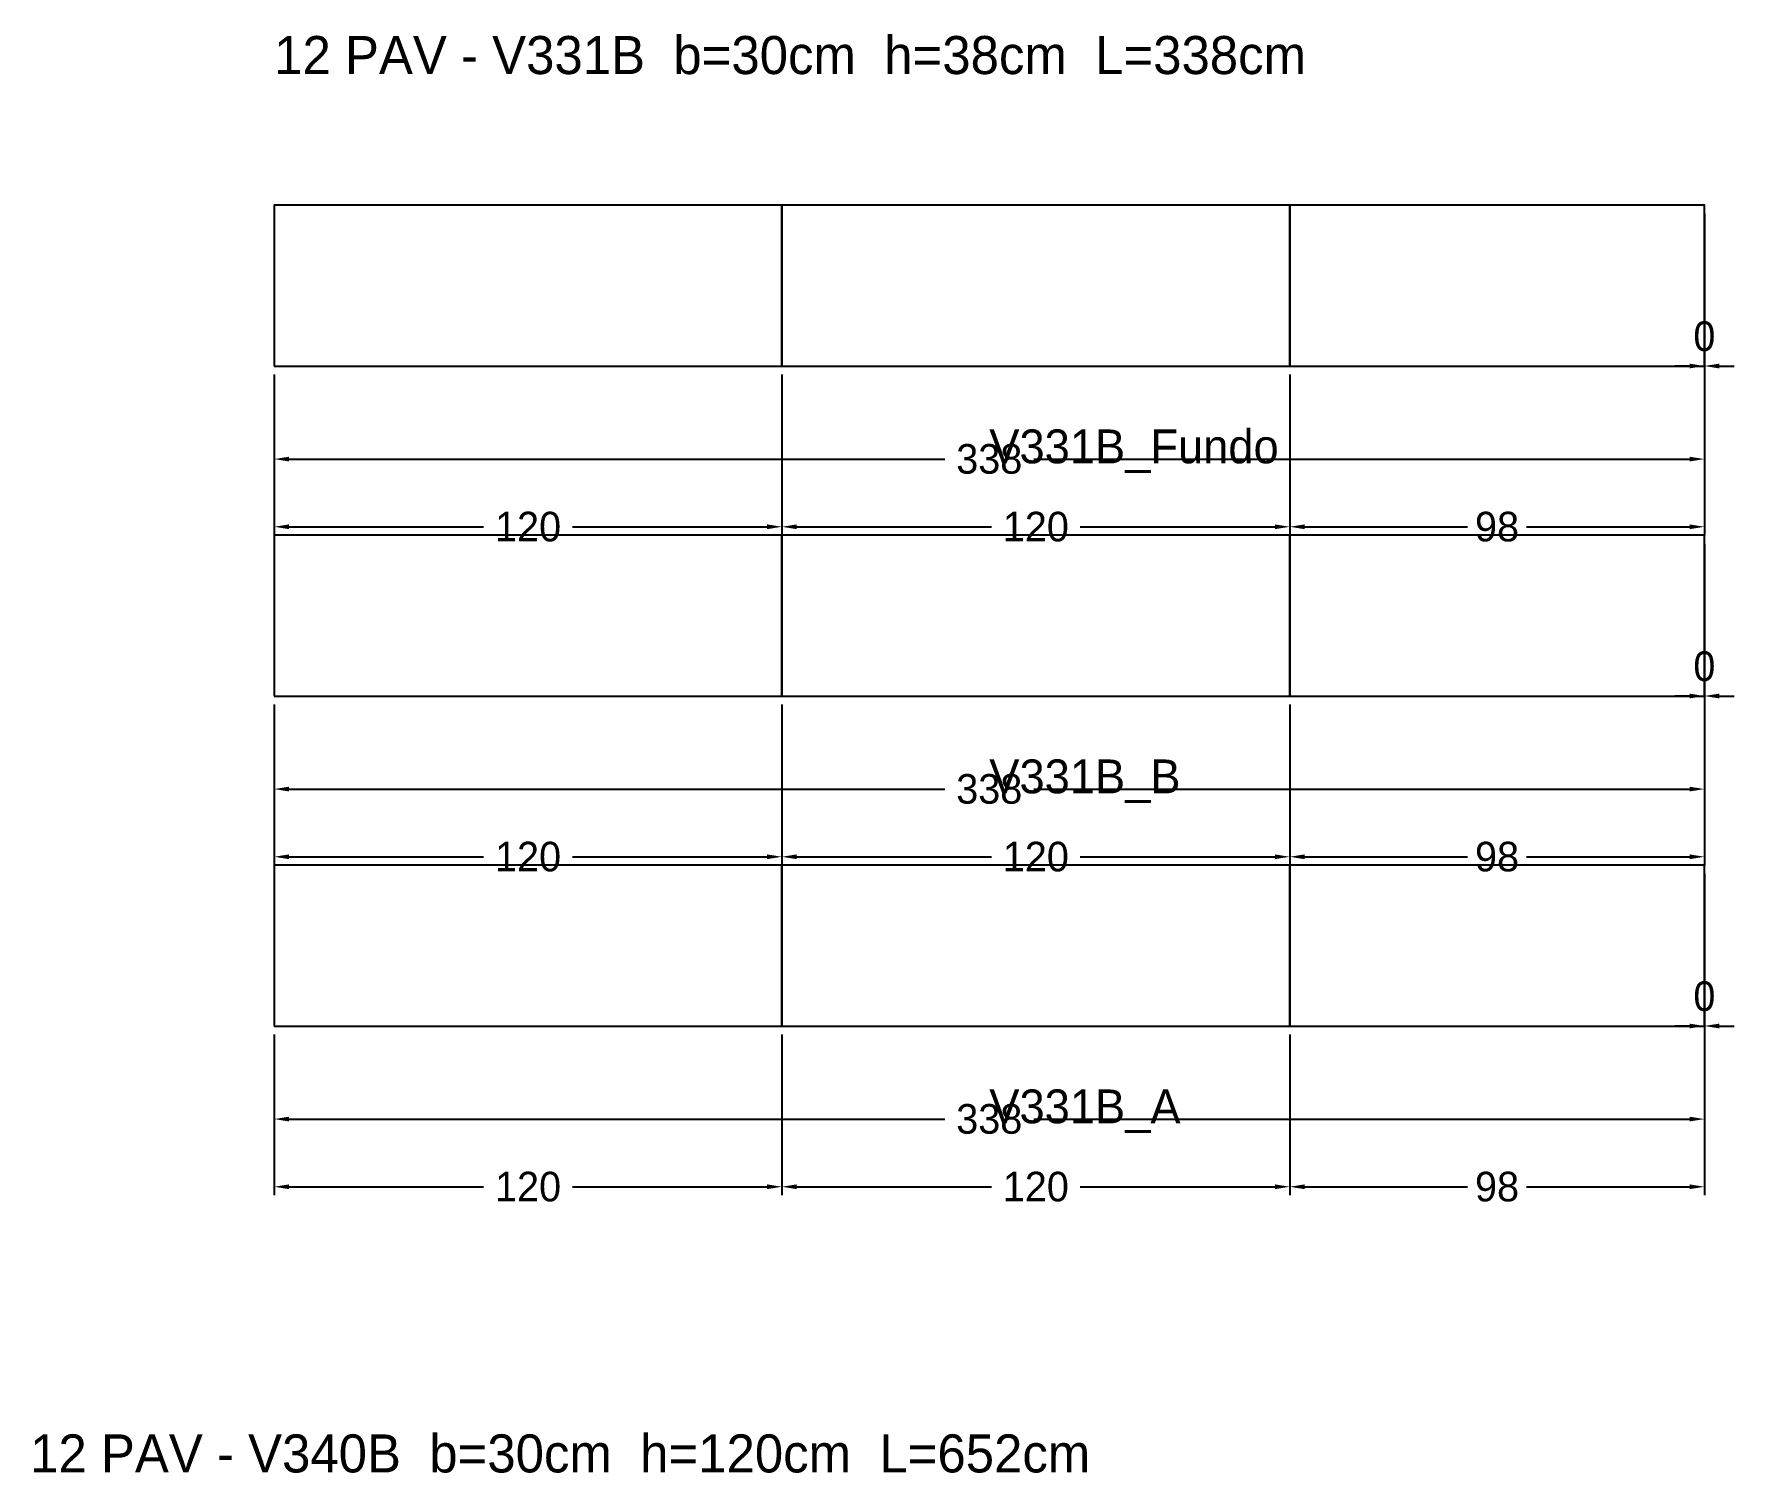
# Model space of a CAD drawing. Header units: metres. Extents: x 180 to 6304, y -11808 to -336.
# Drawn here: x 932.5 to 1334.3, y -2874.2 to -2534 of the extents above; entities that cross this region are included whole.
import ezdxf

# ---------------------------------------------------------------- set-up
doc = ezdxf.new("R2010")
doc.units = ezdxf.units.M
doc.layers.add('COTA', color=3, linetype='Continuous')
doc.dimstyles.new('COTA_VIG', dxfattribs={"dimtxt": 7, "dimasz": 3.5, "dimexe": 2, "dimexo": 2, "dimgap": 1.5, "dimtad": 1, "dimdec": 1, "dimcen": 2.5, "dimclrd": 3, "dimclre": 3, "dimclrt": 3, "dimazin": 3, "dimtfac": 1, "dimtmove": 0, "dimatfit": 3})

# ---------------------------------------------------------------- blocks, each defined once
blk = doc.blocks.new('_CLOSEDFILLED')
at = {"color": 0, "linetype": 'BYBLOCK'}
blk.add_solid([(-1, 0.16), (0, 0), (-1, -0.16)], dxfattribs=at)
blk = doc.blocks.new('*D460')
at = {"color": 3}
for p, q in [((989.28, -2770.5), (989.28, -2792.5)), ((1327.28, -2770.5), (1327.28, -2792.5)), ((992.78, -2790.5), (1147.78, -2790.5)), ((1168.78, -2790.5), (1323.78, -2790.5))]:
    blk.add_line(p, q, dxfattribs=at)
at = {"layer": 'Defpoints'}
for p in [(989.28, -2768.5), (1327.28, -2768.5), (989.28, -2790.5)]:
    blk.add_point(p, dxfattribs=at)
at = {"layer": 'COTA', "color": 3, "xscale": 3.5, "yscale": 3.5, "rotation": 180}
blk.add_blockref('_CLOSEDFILLED', (989.28, -2790.5), dxfattribs=at)
at = {"layer": 'COTA', "color": 3, "xscale": 3.5, "yscale": 3.5}
blk.add_blockref('_CLOSEDFILLED', (1327.28, -2790.5), dxfattribs=at)
at = {"layer": 'COTA', "color": 3, "insert": (1158.28, -2790.5), "char_height": 7, "attachment_point": 5}
blk.add_mtext('338', dxfattribs=at)
blk = doc.blocks.new('*D461')
at = {"color": 3}
for p, q in [((989.28, -2770.5), (989.28, -2808.5)), ((1109.28, -2770.5), (1109.28, -2808.5)), ((992.78, -2806.5), (1038.78, -2806.5)), ((1059.78, -2806.5), (1105.78, -2806.5))]:
    blk.add_line(p, q, dxfattribs=at)
at = {"layer": 'Defpoints'}
for p in [(989.28, -2768.5), (1109.28, -2768.5), (989.28, -2806.5)]:
    blk.add_point(p, dxfattribs=at)
at = {"layer": 'COTA', "color": 3, "xscale": 3.5, "yscale": 3.5, "rotation": 180}
blk.add_blockref('_CLOSEDFILLED', (989.28, -2806.5), dxfattribs=at)
at = {"layer": 'COTA', "color": 3, "xscale": 3.5, "yscale": 3.5}
blk.add_blockref('_CLOSEDFILLED', (1109.28, -2806.5), dxfattribs=at)
at = {"layer": 'COTA', "color": 3, "insert": (1049.28, -2806.5), "char_height": 7, "attachment_point": 5}
blk.add_mtext('120', dxfattribs=at)
blk = doc.blocks.new('*D462')
at = {"color": 3}
for p, q in [((1109.28, -2770.5), (1109.28, -2808.5)), ((1229.28, -2770.5), (1229.28, -2808.5)), ((1112.78, -2806.5), (1158.78, -2806.5)), ((1179.78, -2806.5), (1225.78, -2806.5))]:
    blk.add_line(p, q, dxfattribs=at)
at = {"layer": 'Defpoints'}
for p in [(1109.28, -2768.5), (1229.28, -2768.5), (1109.28, -2806.5)]:
    blk.add_point(p, dxfattribs=at)
at = {"layer": 'COTA', "color": 3, "xscale": 3.5, "yscale": 3.5, "rotation": 180}
blk.add_blockref('_CLOSEDFILLED', (1109.28, -2806.5), dxfattribs=at)
at = {"layer": 'COTA', "color": 3, "xscale": 3.5, "yscale": 3.5}
blk.add_blockref('_CLOSEDFILLED', (1229.28, -2806.5), dxfattribs=at)
at = {"layer": 'COTA', "color": 3, "insert": (1169.28, -2806.5), "char_height": 7, "attachment_point": 5}
blk.add_mtext('120', dxfattribs=at)
blk = doc.blocks.new('*D463')
at = {"color": 3}
for p, q in [((1229.28, -2770.5), (1229.28, -2808.5)), ((1327.28, -2770.5), (1327.28, -2808.5)), ((1232.78, -2806.5), (1271.28, -2806.5)), ((1285.28, -2806.5), (1323.78, -2806.5))]:
    blk.add_line(p, q, dxfattribs=at)
at = {"layer": 'Defpoints'}
for p in [(1229.28, -2768.5), (1327.28, -2768.5), (1229.28, -2806.5)]:
    blk.add_point(p, dxfattribs=at)
at = {"layer": 'COTA', "color": 3, "xscale": 3.5, "yscale": 3.5, "rotation": 180}
blk.add_blockref('_CLOSEDFILLED', (1229.28, -2806.5), dxfattribs=at)
at = {"layer": 'COTA', "color": 3, "xscale": 3.5, "yscale": 3.5}
blk.add_blockref('_CLOSEDFILLED', (1327.28, -2806.5), dxfattribs=at)
at = {"layer": 'COTA', "color": 3, "insert": (1278.28, -2806.5), "char_height": 7, "attachment_point": 5}
blk.add_mtext('98', dxfattribs=at)
blk = doc.blocks.new('*D465')
at = {"color": 3}
for p, q in [((989.28, -2692.5), (989.28, -2714.5)), ((1327.28, -2692.5), (1327.28, -2714.5)), ((992.78, -2712.5), (1147.78, -2712.5)), ((1168.78, -2712.5), (1323.78, -2712.5))]:
    blk.add_line(p, q, dxfattribs=at)
at = {"layer": 'Defpoints'}
for p in [(989.28, -2690.5), (1327.28, -2690.5), (989.28, -2712.5)]:
    blk.add_point(p, dxfattribs=at)
at = {"layer": 'COTA', "color": 3, "xscale": 3.5, "yscale": 3.5, "rotation": 180}
blk.add_blockref('_CLOSEDFILLED', (989.28, -2712.5), dxfattribs=at)
at = {"layer": 'COTA', "color": 3, "xscale": 3.5, "yscale": 3.5}
blk.add_blockref('_CLOSEDFILLED', (1327.28, -2712.5), dxfattribs=at)
at = {"layer": 'COTA', "color": 3, "insert": (1158.28, -2712.5), "char_height": 7, "attachment_point": 5}
blk.add_mtext('338', dxfattribs=at)
blk = doc.blocks.new('*D466')
at = {"color": 3}
for p, q in [((989.28, -2692.5), (989.28, -2730.5)), ((1109.28, -2692.5), (1109.28, -2730.5)), ((992.78, -2728.5), (1038.78, -2728.5)), ((1059.78, -2728.5), (1105.78, -2728.5))]:
    blk.add_line(p, q, dxfattribs=at)
at = {"layer": 'Defpoints'}
for p in [(989.28, -2690.5), (1109.28, -2690.5), (989.28, -2728.5)]:
    blk.add_point(p, dxfattribs=at)
at = {"layer": 'COTA', "color": 3, "xscale": 3.5, "yscale": 3.5, "rotation": 180}
blk.add_blockref('_CLOSEDFILLED', (989.28, -2728.5), dxfattribs=at)
at = {"layer": 'COTA', "color": 3, "xscale": 3.5, "yscale": 3.5}
blk.add_blockref('_CLOSEDFILLED', (1109.28, -2728.5), dxfattribs=at)
at = {"layer": 'COTA', "color": 3, "insert": (1049.28, -2728.5), "char_height": 7, "attachment_point": 5}
blk.add_mtext('120', dxfattribs=at)
blk = doc.blocks.new('*D467')
at = {"color": 3}
for p, q in [((1109.28, -2692.5), (1109.28, -2730.5)), ((1229.28, -2692.5), (1229.28, -2730.5)), ((1112.78, -2728.5), (1158.78, -2728.5)), ((1179.78, -2728.5), (1225.78, -2728.5))]:
    blk.add_line(p, q, dxfattribs=at)
at = {"layer": 'Defpoints'}
for p in [(1109.28, -2690.5), (1229.28, -2690.5), (1109.28, -2728.5)]:
    blk.add_point(p, dxfattribs=at)
at = {"layer": 'COTA', "color": 3, "xscale": 3.5, "yscale": 3.5, "rotation": 180}
blk.add_blockref('_CLOSEDFILLED', (1109.28, -2728.5), dxfattribs=at)
at = {"layer": 'COTA', "color": 3, "xscale": 3.5, "yscale": 3.5}
blk.add_blockref('_CLOSEDFILLED', (1229.28, -2728.5), dxfattribs=at)
at = {"layer": 'COTA', "color": 3, "insert": (1169.28, -2728.5), "char_height": 7, "attachment_point": 5}
blk.add_mtext('120', dxfattribs=at)
blk = doc.blocks.new('*D468')
at = {"color": 3}
for p, q in [((1229.28, -2692.5), (1229.28, -2730.5)), ((1327.28, -2692.5), (1327.28, -2730.5)), ((1232.78, -2728.5), (1271.28, -2728.5)), ((1285.28, -2728.5), (1323.78, -2728.5))]:
    blk.add_line(p, q, dxfattribs=at)
at = {"layer": 'Defpoints'}
for p in [(1229.28, -2690.5), (1327.28, -2690.5), (1229.28, -2728.5)]:
    blk.add_point(p, dxfattribs=at)
at = {"layer": 'COTA', "color": 3, "xscale": 3.5, "yscale": 3.5, "rotation": 180}
blk.add_blockref('_CLOSEDFILLED', (1229.28, -2728.5), dxfattribs=at)
at = {"layer": 'COTA', "color": 3, "xscale": 3.5, "yscale": 3.5}
blk.add_blockref('_CLOSEDFILLED', (1327.28, -2728.5), dxfattribs=at)
at = {"layer": 'COTA', "color": 3, "insert": (1278.28, -2728.5), "char_height": 7, "attachment_point": 5}
blk.add_mtext('98', dxfattribs=at)
blk = doc.blocks.new('*D470')
at = {"color": 3}
for p, q in [((989.28, -2614.5), (989.28, -2636.5)), ((1327.28, -2614.5), (1327.28, -2636.5)), ((992.78, -2634.5), (1147.78, -2634.5)), ((1168.78, -2634.5), (1323.78, -2634.5))]:
    blk.add_line(p, q, dxfattribs=at)
at = {"layer": 'Defpoints'}
for p in [(989.28, -2612.5), (1327.28, -2612.5), (989.28, -2634.5)]:
    blk.add_point(p, dxfattribs=at)
at = {"layer": 'COTA', "color": 3, "xscale": 3.5, "yscale": 3.5, "rotation": 180}
blk.add_blockref('_CLOSEDFILLED', (989.28, -2634.5), dxfattribs=at)
at = {"layer": 'COTA', "color": 3, "xscale": 3.5, "yscale": 3.5}
blk.add_blockref('_CLOSEDFILLED', (1327.28, -2634.5), dxfattribs=at)
at = {"layer": 'COTA', "color": 3, "insert": (1158.28, -2634.5), "char_height": 7, "attachment_point": 5}
blk.add_mtext('338', dxfattribs=at)
blk = doc.blocks.new('*D471')
at = {"color": 3}
for p, q in [((989.28, -2614.5), (989.28, -2652.5)), ((1109.28, -2614.5), (1109.28, -2652.5)), ((992.78, -2650.5), (1038.78, -2650.5)), ((1059.78, -2650.5), (1105.78, -2650.5))]:
    blk.add_line(p, q, dxfattribs=at)
at = {"layer": 'Defpoints'}
for p in [(989.28, -2612.5), (1109.28, -2612.5), (989.28, -2650.5)]:
    blk.add_point(p, dxfattribs=at)
at = {"layer": 'COTA', "color": 3, "xscale": 3.5, "yscale": 3.5, "rotation": 180}
blk.add_blockref('_CLOSEDFILLED', (989.28, -2650.5), dxfattribs=at)
at = {"layer": 'COTA', "color": 3, "xscale": 3.5, "yscale": 3.5}
blk.add_blockref('_CLOSEDFILLED', (1109.28, -2650.5), dxfattribs=at)
at = {"layer": 'COTA', "color": 3, "insert": (1049.28, -2650.5), "char_height": 7, "attachment_point": 5}
blk.add_mtext('120', dxfattribs=at)
blk = doc.blocks.new('*D472')
at = {"color": 3}
for p, q in [((1109.28, -2614.5), (1109.28, -2652.5)), ((1229.28, -2614.5), (1229.28, -2652.5)), ((1112.78, -2650.5), (1158.78, -2650.5)), ((1179.78, -2650.5), (1225.78, -2650.5))]:
    blk.add_line(p, q, dxfattribs=at)
at = {"layer": 'Defpoints'}
for p in [(1109.28, -2612.5), (1229.28, -2612.5), (1109.28, -2650.5)]:
    blk.add_point(p, dxfattribs=at)
at = {"layer": 'COTA', "color": 3, "xscale": 3.5, "yscale": 3.5, "rotation": 180}
blk.add_blockref('_CLOSEDFILLED', (1109.28, -2650.5), dxfattribs=at)
at = {"layer": 'COTA', "color": 3, "xscale": 3.5, "yscale": 3.5}
blk.add_blockref('_CLOSEDFILLED', (1229.28, -2650.5), dxfattribs=at)
at = {"layer": 'COTA', "color": 3, "insert": (1169.28, -2650.5), "char_height": 7, "attachment_point": 5}
blk.add_mtext('120', dxfattribs=at)
blk = doc.blocks.new('*D473')
at = {"color": 3}
for p, q in [((1229.28, -2614.5), (1229.28, -2652.5)), ((1327.28, -2614.5), (1327.28, -2652.5)), ((1232.78, -2650.5), (1271.28, -2650.5)), ((1285.28, -2650.5), (1323.78, -2650.5))]:
    blk.add_line(p, q, dxfattribs=at)
at = {"layer": 'Defpoints'}
for p in [(1229.28, -2612.5), (1327.28, -2612.5), (1229.28, -2650.5)]:
    blk.add_point(p, dxfattribs=at)
at = {"layer": 'COTA', "color": 3, "xscale": 3.5, "yscale": 3.5, "rotation": 180}
blk.add_blockref('_CLOSEDFILLED', (1229.28, -2650.5), dxfattribs=at)
at = {"layer": 'COTA', "color": 3, "xscale": 3.5, "yscale": 3.5}
blk.add_blockref('_CLOSEDFILLED', (1327.28, -2650.5), dxfattribs=at)
at = {"layer": 'COTA', "color": 3, "insert": (1278.28, -2650.5), "char_height": 7, "attachment_point": 5}
blk.add_mtext('98', dxfattribs=at)

msp = doc.modelspace()

# ---------------------------------------------------------------- linework, layer by layer
at = {"layer": 'Paineis'}
for points in [[(989.28, -2612.5), (1109.28, -2612.5), (1109.28, -2574.5), (989.28, -2574.5)], [(1109.28, -2612.5), (1229.28, -2612.5), (1229.28, -2574.5), (1109.28, -2574.5)], [(1229.28, -2612.5), (1327.28, -2612.5), (1327.28, -2574.5), (1229.28, -2574.5)], [(989.28, -2690.5), (1109.28, -2690.5), (1109.28, -2652.5), (989.28, -2652.5)], [(1109.28, -2690.5), (1229.28, -2690.5), (1229.28, -2652.5), (1109.28, -2652.5)], [(1229.28, -2690.5), (1327.28, -2690.5), (1327.28, -2652.5), (1229.28, -2652.5)], [(989.28, -2768.5), (1109.28, -2768.5), (1109.28, -2730.5), (989.28, -2730.5)], [(1109.28, -2768.5), (1229.28, -2768.5), (1229.28, -2730.5), (1109.28, -2730.5)], [(1229.28, -2768.5), (1327.28, -2768.5), (1327.28, -2730.5), (1229.28, -2730.5)]]:
    msp.add_lwpolyline(points, close=True, dxfattribs=at)

# ---------------------------------------------------------------- texts
at = {"layer": 'NOMENCLATURA', "char_height": 9, "attachment_point": 1}
for s, insert in [('12 PAV - V331B  b=30cm  h=38cm  L=338cm', (989.28, -2534.5)), ('12 PAV - V340B  b=30cm  h=120cm  L=652cm', (931.6, -2865.03))]:
    msp.add_mtext(s, dxfattribs=dict(at, insert=insert))
at = {"layer": 'Texto Secao', "char_height": 8, "attachment_point": 1}
for s, insert in [('V331B_Fundo', (1158.28, -2627.5)), ('V331B_B', (1158.28, -2705.5)), ('V331B_A', (1158.28, -2783.5))]:
    msp.add_mtext(s, dxfattribs=dict(at, insert=insert))

# ---------------------------------------------------------------- dimensions: what is measured, and where the dimension line sits
at = {"layer": 'COTA'}
for base, p1, p2 in [((1327.28, -2612.5), (1327.28, -2612.5), (1327.28, -2574.5)), ((1327.28, -2690.5), (1327.28, -2690.5), (1327.28, -2652.5)), ((1327.28, -2768.5), (1327.28, -2768.5), (1327.28, -2730.5))]:
    msp.add_linear_dim(base=base, p1=p1, p2=p2, dimstyle='COTA_VIG', dxfattribs=at).render()
for base, p1, p2, picture, middle in [((989.28, -2634.5), (989.28, -2612.5), (1327.28, -2612.5), '*D470', (1158.28, -2634.5)), ((989.28, -2650.5), (989.28, -2612.5), (1109.28, -2612.5), '*D471', (1049.28, -2650.5)), ((1109.28, -2650.5), (1109.28, -2612.5), (1229.28, -2612.5), '*D472', (1169.28, -2650.5)), ((1229.28, -2650.5), (1229.28, -2612.5), (1327.28, -2612.5), '*D473', (1278.28, -2650.5)), ((989.28, -2712.5), (989.28, -2690.5), (1327.28, -2690.5), '*D465', (1158.28, -2712.5)), ((989.28, -2728.5), (989.28, -2690.5), (1109.28, -2690.5), '*D466', (1049.28, -2728.5)), ((1109.28, -2728.5), (1109.28, -2690.5), (1229.28, -2690.5), '*D467', (1169.28, -2728.5)), ((1229.28, -2728.5), (1229.28, -2690.5), (1327.28, -2690.5), '*D468', (1278.28, -2728.5)), ((989.28, -2790.5), (989.28, -2768.5), (1327.28, -2768.5), '*D460', (1158.28, -2790.5)), ((989.28, -2806.5), (989.28, -2768.5), (1109.28, -2768.5), '*D461', (1049.28, -2806.5)), ((1109.28, -2806.5), (1109.28, -2768.5), (1229.28, -2768.5), '*D462', (1169.28, -2806.5)), ((1229.28, -2806.5), (1229.28, -2768.5), (1327.28, -2768.5), '*D463', (1278.28, -2806.5))]:
    dim = msp.add_linear_dim(base=base, p1=p1, p2=p2, dimstyle='COTA_VIG', dxfattribs=at)
    dim.commit()
    dim.dimension.update_dxf_attribs({"geometry": picture, "text_midpoint": middle})

doc.saveas('drawing.dxf')
